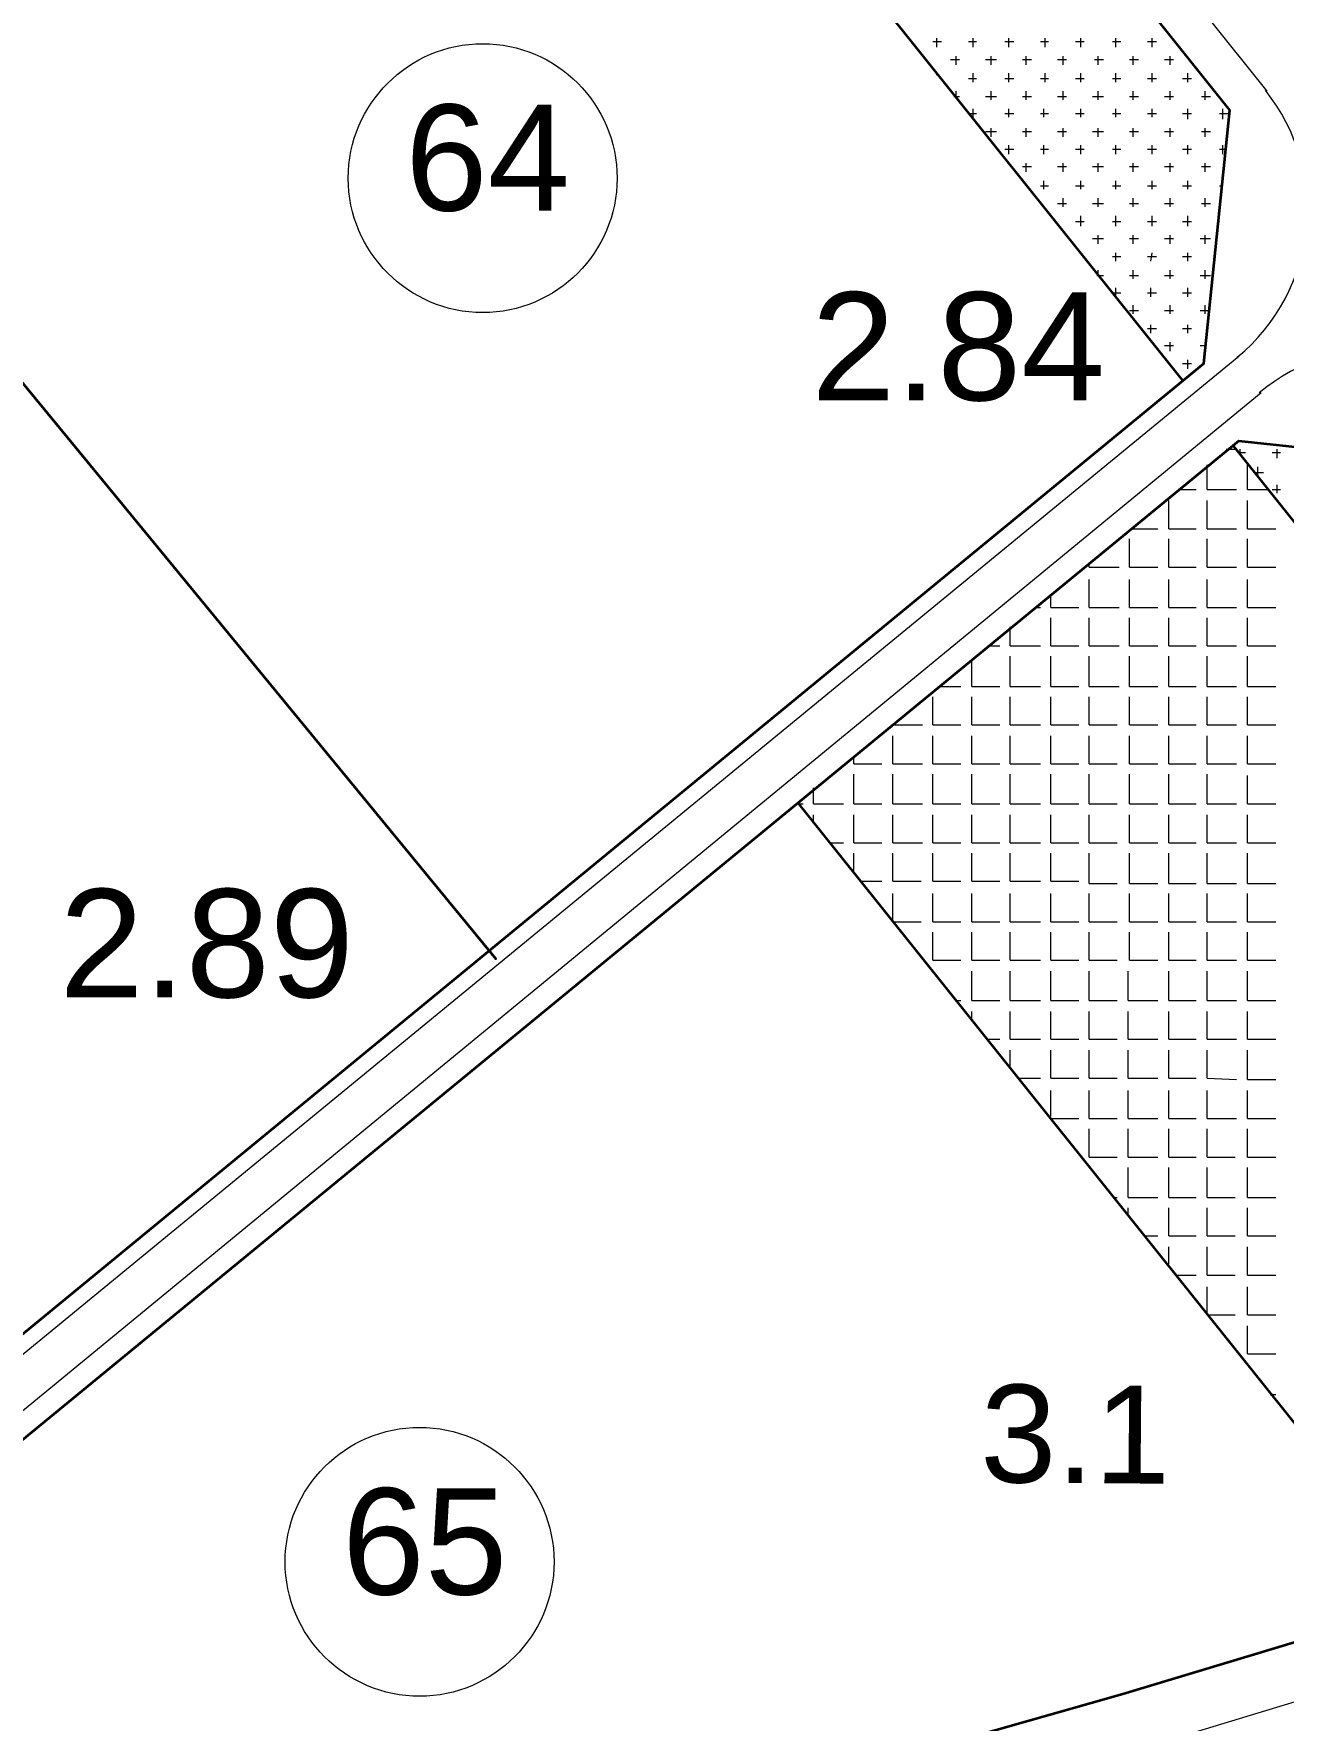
# Model space of a CAD drawing. Header units: millimetres. Extents: x -1787 to 4633, y 81 to 2259.
# Drawn here: x 3935.2 to 4156.7, y 927.4 to 1226.4 of the extents above; entities that cross this region are included whole.
import ezdxf

# ---------------------------------------------------------------- set-up
doc = ezdxf.new("R2010")
doc.units = ezdxf.units.MM
doc.header["$MEASUREMENT"] = 0
doc.layers.get('0').update_dxf_attribs({"linetype": 'CONTINUOUS'})
doc.styles.add('Arial$001', font='arial.ttf', dxfattribs={"height": 2.232})

msp = doc.modelspace()

# ---------------------------------------------------------------- linework, layer by layer
at = {"color": 1, "linetype": 'Continuous', "lineweight": 35, "true_color": 0x000001}
for points in [[(3965.42466, 1440.12454), (3920.30526, 1445.11079), (3686.19515, 1252.59323), (3682.78991, 1218.66246), (3875.79393, 977.1338), (3906.56269, 973.97179), (4142.61865, 1167.94874), (4147.24005, 1212.82491)], [(4239.66793, 965.58031), (4128.26801, 932.01439), (3938.66922, 878.13866), (3913.12994, 892.48931), (3901.57645, 932.62247), (3909.35985, 957.55368), (4148.82105, 1154.20617), (4194.3053, 1149.34155), (4284.54411, 1036.60385), (4280.77402, 999.87592)]]:
    msp.add_lwpolyline(points, close=True, dxfattribs=at)
at = {"color": 5, "linetype": 'Continuous', "lineweight": 20, "true_color": 0x000005}
for points in [[(3970.04606, 1445.71886), (4153.80729, 1216.23015), (4153.80729, 1216.23015)], [(4148.82105, 1169.1649), (3910.69762, 973.72856), (3910.69762, 973.72856)], [(4152.83437, 1162.71927), (3906.92754, 960.59407), (3906.92754, 960.59407)], [(3944.26354, 869.38234), (4131.06517, 922.28514), (4224.46598, 950.62159)]]:
    msp.add_lwpolyline(points, dxfattribs=at)
at = {"color": 1, "linetype": 'Continuous', "lineweight": 35, "true_color": 0x000001}
for points in [[(3916.90002, 1442.19201), (4138.84857, 1164.90835), (4138.84857, 1164.90835)], [(3790.41975, 1338.21064), (4017.11131, 1062.38636), (4017.11131, 1062.38636)], [(4147.84812, 1153.35486), (4274.57162, 994.88968), (4274.57162, 994.88968)], [(4070.62219, 1090.11473), (4183.72474, 948.79735), (4183.72474, 948.79735)]]:
    msp.add_lwpolyline(points, dxfattribs=at)
at = {"color": 3, "linetype": 'Continuous', "lineweight": 15, "true_color": 0x000003}
for points in [[(4094.58047, 1224.98647), (4096.16148, 1224.98647), (4096.16148, 1224.98647)], [(4095.31017, 1224.01355), (4095.31017, 1225.59455), (4095.31017, 1225.59455)], [(4100.90449, 1224.98647), (4102.36387, 1224.98647), (4102.36387, 1224.98647)], [(4101.7558, 1224.01355), (4101.7558, 1225.59455), (4101.7558, 1225.59455)], [(4107.35012, 1224.98647), (4108.93112, 1224.98647), (4108.93112, 1224.98647)], [(4108.07981, 1224.01355), (4108.07981, 1225.59455), (4108.07981, 1225.59455)], [(4113.67413, 1224.98647), (4115.13352, 1224.98647), (4115.13352, 1224.98647)], [(4114.52544, 1224.01355), (4114.52544, 1225.59455), (4114.52544, 1225.59455)], [(4119.87653, 1224.98647), (4121.45753, 1224.98647), (4121.45753, 1224.98647)], [(4120.84945, 1224.01355), (4120.84945, 1225.59455), (4120.84945, 1225.59455)], [(4126.44377, 1224.98647), (4127.90316, 1224.98647), (4127.90316, 1224.98647)], [(4127.05185, 1224.01355), (4127.05185, 1225.59455), (4127.05185, 1225.59455)], [(4132.64617, 1224.98647), (4134.22717, 1224.98647), (4134.22717, 1224.98647)], [(4133.49748, 1224.01355), (4133.49748, 1225.59455), (4133.49748, 1225.59455)], [(4097.74248, 1221.82447), (4099.32348, 1221.82447), (4099.32348, 1221.82447)], [(4098.7154, 1220.85154), (4098.7154, 1222.43255), (4098.7154, 1222.43255)], [(4103.94488, 1221.82447), (4105.89073, 1221.82447), (4105.89073, 1221.82447)], [(4104.9178, 1220.85154), (4104.9178, 1222.43255), (4104.9178, 1222.43255)], [(4110.51212, 1221.82447), (4112.09313, 1221.82447), (4112.09313, 1221.82447)], [(4111.1202, 1220.85154), (4111.1202, 1222.43255), (4111.1202, 1222.43255)], [(4116.71452, 1221.82447), (4118.29552, 1221.82447), (4118.29552, 1221.82447)], [(4117.68744, 1220.85154), (4117.68744, 1222.43255), (4117.68744, 1222.43255)], [(4123.28176, 1221.82447), (4124.86277, 1221.82447), (4124.86277, 1221.82447)], [(4123.88984, 1220.85154), (4123.88984, 1222.43255), (4123.88984, 1222.43255)], [(4129.48416, 1221.82447), (4131.06517, 1221.82447), (4131.06517, 1221.82447)], [(4130.09224, 1220.85154), (4130.09224, 1222.43255), (4130.09224, 1222.43255)], [(4135.68656, 1221.82447), (4137.26756, 1221.82447), (4137.26756, 1221.82447)], [(4136.65949, 1220.85154), (4136.65949, 1222.43255), (4136.65949, 1222.43255)], [(4095.31017, 1219.02731), (4095.31017, 1219.39216), (4095.31017, 1219.39216)], [(4095.91825, 1218.41923), (4096.16148, 1218.41923), (4096.16148, 1218.41923)], [(4100.90449, 1218.41923), (4102.36387, 1218.41923), (4102.36387, 1218.41923)], [(4101.7558, 1217.81115), (4101.7558, 1219.39216), (4101.7558, 1219.39216)], [(4107.35012, 1218.41923), (4108.93112, 1218.41923), (4108.93112, 1218.41923)], [(4108.07981, 1217.81115), (4108.07981, 1219.39216), (4108.07981, 1219.39216)], [(4113.67413, 1218.41923), (4115.13352, 1218.41923), (4115.13352, 1218.41923)], [(4114.52544, 1217.81115), (4114.52544, 1219.39216), (4114.52544, 1219.39216)], [(4119.87653, 1218.41923), (4121.45753, 1218.41923), (4121.45753, 1218.41923)], [(4120.84945, 1217.81115), (4120.84945, 1219.39216), (4120.84945, 1219.39216)], [(4126.44377, 1218.41923), (4127.90316, 1218.41923), (4127.90316, 1218.41923)], [(4127.05185, 1217.81115), (4127.05185, 1219.39216), (4127.05185, 1219.39216)], [(4132.64617, 1218.41923), (4134.22717, 1218.41923), (4134.22717, 1218.41923)], [(4133.49748, 1217.81115), (4133.49748, 1219.39216), (4133.49748, 1219.39216)], [(4138.84857, 1218.41923), (4140.42957, 1218.41923), (4140.42957, 1218.41923)], [(4139.82149, 1217.81115), (4139.82149, 1219.39216), (4139.82149, 1219.39216)], [(4098.35056, 1215.25722), (4099.32348, 1215.25722), (4099.32348, 1215.25722)], [(4098.7154, 1215.01399), (4098.7154, 1216.23015), (4098.7154, 1216.23015)], [(4103.94488, 1215.25722), (4105.89073, 1215.25722), (4105.89073, 1215.25722)], [(4104.9178, 1214.64915), (4104.9178, 1216.23015), (4104.9178, 1216.23015)], [(4110.51212, 1215.25722), (4112.09313, 1215.25722), (4112.09313, 1215.25722)], [(4111.1202, 1214.64915), (4111.1202, 1216.23015), (4111.1202, 1216.23015)], [(4116.71452, 1215.25722), (4118.29552, 1215.25722), (4118.29552, 1215.25722)], [(4117.68744, 1214.64915), (4117.68744, 1216.23015), (4117.68744, 1216.23015)], [(4122.91692, 1215.25722), (4124.86277, 1215.25722), (4124.86277, 1215.25722)], [(4123.88984, 1214.64915), (4123.88984, 1216.23015), (4123.88984, 1216.23015)], [(4129.48416, 1215.25722), (4131.06517, 1215.25722), (4131.06517, 1215.25722)], [(4130.09224, 1214.64915), (4130.09224, 1216.23015), (4130.09224, 1216.23015)], [(4135.68656, 1215.25722), (4137.26756, 1215.25722), (4137.26756, 1215.25722)], [(4136.65949, 1214.64915), (4136.65949, 1216.23015), (4136.65949, 1216.23015)], [(4142.2538, 1215.25722), (4143.83481, 1215.25722), (4143.83481, 1215.25722)], [(4142.86188, 1214.64915), (4142.86188, 1216.23015), (4142.86188, 1216.23015)], [(4100.90449, 1212.21683), (4102.36387, 1212.21683), (4102.36387, 1212.21683)], [(4101.7558, 1211.60875), (4101.7558, 1213.06814), (4101.7558, 1213.06814)], [(4107.35012, 1212.21683), (4108.93112, 1212.21683), (4108.93112, 1212.21683)], [(4108.07981, 1211.60875), (4108.07981, 1213.06814), (4108.07981, 1213.06814)], [(4113.67413, 1212.21683), (4115.13352, 1212.21683), (4115.13352, 1212.21683)], [(4114.28221, 1211.60875), (4114.28221, 1213.06814), (4114.28221, 1213.06814)], [(4119.87653, 1212.21683), (4121.45753, 1212.21683), (4121.45753, 1212.21683)], [(4120.84945, 1211.60875), (4120.84945, 1213.06814), (4120.84945, 1213.06814)], [(4126.44377, 1212.21683), (4127.90316, 1212.21683), (4127.90316, 1212.21683)], [(4127.05185, 1211.60875), (4127.05185, 1213.06814), (4127.05185, 1213.06814)], [(4132.64617, 1212.21683), (4134.22717, 1212.21683), (4134.22717, 1212.21683)], [(4133.49748, 1211.60875), (4133.49748, 1213.06814), (4133.49748, 1213.06814)], [(4138.84857, 1212.21683), (4140.42957, 1212.21683), (4140.42957, 1212.21683)], [(4139.82149, 1211.24391), (4139.82149, 1213.06814), (4139.82149, 1213.06814)], [(4145.41581, 1212.21683), (4146.99681, 1212.21683), (4146.99681, 1212.21683)], [(4146.02389, 1211.24391), (4146.02389, 1213.06814), (4146.02389, 1213.06814)], [(4103.94488, 1209.05483), (4105.89073, 1209.05483), (4105.89073, 1209.05483)], [(4104.9178, 1208.0819), (4104.9178, 1209.6629), (4104.9178, 1209.6629)], [(4110.51212, 1209.05483), (4112.09313, 1209.05483), (4112.09313, 1209.05483)], [(4111.1202, 1208.0819), (4111.1202, 1209.6629), (4111.1202, 1209.6629)], [(4116.71452, 1209.05483), (4118.29552, 1209.05483), (4118.29552, 1209.05483)], [(4117.68744, 1208.0819), (4117.68744, 1209.6629), (4117.68744, 1209.6629)], [(4122.91692, 1209.05483), (4124.86277, 1209.05483), (4124.86277, 1209.05483)], [(4123.88984, 1208.0819), (4123.88984, 1209.6629), (4123.88984, 1209.6629)], [(4129.48416, 1209.05483), (4131.06517, 1209.05483), (4131.06517, 1209.05483)], [(4130.09224, 1208.0819), (4130.09224, 1209.6629), (4130.09224, 1209.6629)], [(4135.68656, 1209.05483), (4137.26756, 1209.05483), (4137.26756, 1209.05483)], [(4136.65949, 1208.0819), (4136.65949, 1209.6629), (4136.65949, 1209.6629)], [(4142.2538, 1209.05483), (4143.83481, 1209.05483), (4143.83481, 1209.05483)], [(4142.86188, 1208.0819), (4142.86188, 1209.6629), (4142.86188, 1209.6629)], [(4107.35012, 1205.89282), (4108.93112, 1205.89282), (4108.93112, 1205.89282)], [(4108.07981, 1205.04151), (4108.07981, 1206.62251), (4108.07981, 1206.62251)], [(4113.67413, 1205.89282), (4115.13352, 1205.89282), (4115.13352, 1205.89282)], [(4114.28221, 1205.04151), (4114.28221, 1206.62251), (4114.28221, 1206.62251)], [(4119.87653, 1205.89282), (4121.45753, 1205.89282), (4121.45753, 1205.89282)], [(4120.84945, 1205.04151), (4120.84945, 1206.62251), (4120.84945, 1206.62251)], [(4126.44377, 1205.89282), (4127.90316, 1205.89282), (4127.90316, 1205.89282)], [(4127.05185, 1205.04151), (4127.05185, 1206.62251), (4127.05185, 1206.62251)], [(4132.64617, 1205.89282), (4134.22717, 1205.89282), (4134.22717, 1205.89282)], [(4133.49748, 1205.04151), (4133.49748, 1206.62251), (4133.49748, 1206.62251)], [(4138.84857, 1205.89282), (4140.42957, 1205.89282), (4140.42957, 1205.89282)], [(4139.82149, 1205.04151), (4139.82149, 1206.62251), (4139.82149, 1206.62251)], [(4145.41581, 1205.89282), (4146.63197, 1205.89282), (4146.63197, 1205.89282)], [(4146.02389, 1205.04151), (4146.02389, 1206.62251), (4146.02389, 1206.62251)], [(4110.51212, 1202.85243), (4112.09313, 1202.85243), (4112.09313, 1202.85243)], [(4111.1202, 1201.8795), (4111.1202, 1203.46051), (4111.1202, 1203.46051)], [(4116.71452, 1202.85243), (4118.29552, 1202.85243), (4118.29552, 1202.85243)], [(4117.68744, 1201.8795), (4117.68744, 1203.46051), (4117.68744, 1203.46051)], [(4122.91692, 1202.85243), (4124.86277, 1202.85243), (4124.86277, 1202.85243)], [(4123.88984, 1201.8795), (4123.88984, 1203.46051), (4123.88984, 1203.46051)], [(4129.48416, 1202.85243), (4131.06517, 1202.85243), (4131.06517, 1202.85243)], [(4130.09224, 1201.8795), (4130.09224, 1203.46051), (4130.09224, 1203.46051)], [(4135.68656, 1202.85243), (4137.26756, 1202.85243), (4137.26756, 1202.85243)], [(4136.65949, 1201.8795), (4136.65949, 1203.46051), (4136.65949, 1203.46051)], [(4142.2538, 1202.85243), (4143.83481, 1202.85243), (4143.83481, 1202.85243)], [(4142.86188, 1201.8795), (4142.86188, 1203.46051), (4142.86188, 1203.46051)], [(4113.67413, 1199.44719), (4115.13352, 1199.44719), (4115.13352, 1199.44719)], [(4114.28221, 1198.83911), (4114.28221, 1200.2985), (4114.28221, 1200.2985)], [(4119.87653, 1199.44719), (4121.45753, 1199.44719), (4121.45753, 1199.44719)], [(4120.84945, 1198.83911), (4120.84945, 1200.2985), (4120.84945, 1200.2985)], [(4126.44377, 1199.44719), (4127.90316, 1199.44719), (4127.90316, 1199.44719)], [(4127.05185, 1198.83911), (4127.05185, 1200.2985), (4127.05185, 1200.2985)], [(4132.64617, 1199.44719), (4134.22717, 1199.44719), (4134.22717, 1199.44719)], [(4133.49748, 1198.83911), (4133.49748, 1200.2985), (4133.49748, 1200.2985)], [(4138.84857, 1199.44719), (4140.42957, 1199.44719), (4140.42957, 1199.44719)], [(4139.82149, 1198.83911), (4139.82149, 1200.2985), (4139.82149, 1200.2985)], [(4145.41581, 1199.44719), (4146.02389, 1199.44719), (4146.02389, 1199.44719)], [(4116.71452, 1196.28518), (4118.29552, 1196.28518), (4118.29552, 1196.28518)], [(4117.68744, 1195.67711), (4117.68744, 1197.25811), (4117.68744, 1197.25811)], [(4122.91692, 1196.28518), (4124.86277, 1196.28518), (4124.86277, 1196.28518)], [(4123.88984, 1195.67711), (4123.88984, 1197.25811), (4123.88984, 1197.25811)], [(4129.48416, 1196.28518), (4131.06517, 1196.28518), (4131.06517, 1196.28518)], [(4130.09224, 1195.67711), (4130.09224, 1197.25811), (4130.09224, 1197.25811)], [(4135.68656, 1196.28518), (4137.26756, 1196.28518), (4137.26756, 1196.28518)], [(4136.65949, 1195.67711), (4136.65949, 1197.25811), (4136.65949, 1197.25811)], [(4142.2538, 1196.28518), (4143.83481, 1196.28518), (4143.83481, 1196.28518)], [(4142.86188, 1195.67711), (4142.86188, 1197.25811), (4142.86188, 1197.25811)], [(4119.87653, 1193.12318), (4121.45753, 1193.12318), (4121.45753, 1193.12318)], [(4120.84945, 1192.27187), (4120.84945, 1194.0961), (4120.84945, 1194.0961)], [(4126.44377, 1193.12318), (4127.90316, 1193.12318), (4127.90316, 1193.12318)], [(4127.05185, 1192.27187), (4127.05185, 1194.0961), (4127.05185, 1194.0961)], [(4132.64617, 1193.12318), (4134.22717, 1193.12318), (4134.22717, 1193.12318)], [(4133.49748, 1192.27187), (4133.49748, 1194.0961), (4133.49748, 1194.0961)], [(4138.84857, 1193.12318), (4140.42957, 1193.12318), (4140.42957, 1193.12318)], [(4139.82149, 1192.27187), (4139.82149, 1194.0961), (4139.82149, 1194.0961)], [(4145.41581, 1193.12318), (4145.2942, 1193.24479), (4145.2942, 1193.24479)], [(4122.91692, 1190.08279), (4124.86277, 1190.08279), (4124.86277, 1190.08279)], [(4123.88984, 1189.10986), (4123.88984, 1190.69086), (4123.88984, 1190.69086)], [(4129.48416, 1190.08279), (4131.06517, 1190.08279), (4131.06517, 1190.08279)], [(4130.09224, 1189.10986), (4130.09224, 1190.69086), (4130.09224, 1190.69086)], [(4135.68656, 1190.08279), (4137.26756, 1190.08279), (4137.26756, 1190.08279)], [(4136.65949, 1189.10986), (4136.65949, 1190.69086), (4136.65949, 1190.69086)], [(4142.01057, 1190.08279), (4143.83481, 1190.08279), (4143.83481, 1190.08279)], [(4142.86188, 1189.10986), (4142.86188, 1190.69086), (4142.86188, 1190.69086)], [(4120.84945, 1187.28563), (4120.84945, 1187.52886), (4120.84945, 1187.52886)], [(4127.05185, 1186.06947), (4127.05185, 1187.52886), (4127.05185, 1187.52886)], [(4133.25425, 1186.06947), (4133.49748, 1187.52886), (4133.49748, 1187.52886)], [(4139.82149, 1186.06947), (4139.82149, 1187.52886), (4139.82149, 1187.52886)], [(4121.09268, 1186.92078), (4121.45753, 1186.92078), (4121.45753, 1186.92078)], [(4123.88984, 1183.51554), (4123.88984, 1184.48847), (4123.88984, 1184.48847)], [(4126.44377, 1186.92078), (4127.90316, 1186.92078), (4127.90316, 1186.92078)], [(4130.09224, 1182.90746), (4130.09224, 1184.48847), (4130.09224, 1184.48847)], [(4132.64617, 1186.92078), (4134.22717, 1186.92078), (4134.22717, 1186.92078)], [(4136.65949, 1182.90746), (4136.65949, 1184.48847), (4136.65949, 1184.48847)], [(4138.84857, 1186.92078), (4140.42957, 1186.92078), (4140.42957, 1186.92078)], [(4142.86188, 1182.90746), (4142.86188, 1184.48847), (4142.86188, 1184.48847)], [(4123.64661, 1183.51554), (4124.86277, 1183.51554), (4124.86277, 1183.51554)], [(4127.05185, 1179.74546), (4127.05185, 1181.32646), (4127.05185, 1181.32646)], [(4129.48416, 1183.51554), (4131.06517, 1183.51554), (4131.06517, 1183.51554)], [(4133.25425, 1179.74546), (4133.25425, 1181.32646), (4133.25425, 1181.32646)], [(4135.68656, 1183.51554), (4137.26756, 1183.51554), (4137.26756, 1183.51554)], [(4139.82149, 1179.74546), (4139.82149, 1181.32646), (4139.82149, 1181.32646)], [(4142.01057, 1183.51554), (4143.83481, 1183.51554), (4143.83481, 1183.51554)], [(4126.44377, 1180.47515), (4127.90316, 1180.47515), (4127.90316, 1180.47515)], [(4130.09224, 1176.70506), (4130.09224, 1178.28607), (4130.09224, 1178.28607)], [(4132.64617, 1180.47515), (4134.22717, 1180.47515), (4134.22717, 1180.47515)], [(4136.65949, 1176.70506), (4136.65949, 1178.28607), (4136.65949, 1178.28607)], [(4138.84857, 1180.47515), (4140.42957, 1180.47515), (4140.42957, 1180.47515)], [(4142.86188, 1176.70506), (4142.86188, 1178.28607), (4142.86188, 1178.28607)], [(4129.48416, 1177.31314), (4131.06517, 1177.31314), (4131.06517, 1177.31314)], [(4135.68656, 1177.31314), (4137.26756, 1177.31314), (4137.26756, 1177.31314)], [(4142.01057, 1177.31314), (4143.46996, 1177.31314), (4143.46996, 1177.31314)], [(4132.64617, 1174.15114), (4134.22717, 1174.15114), (4134.22717, 1174.15114)], [(4133.25425, 1173.29983), (4133.25425, 1174.75921), (4133.25425, 1174.75921)], [(4138.84857, 1174.15114), (4140.42957, 1174.15114), (4140.42957, 1174.15114)], [(4139.82149, 1173.29983), (4139.82149, 1174.75921), (4139.82149, 1174.75921)], [(4135.68656, 1171.11075), (4137.26756, 1171.11075), (4137.26756, 1171.11075)], [(4136.65949, 1170.13782), (4136.65949, 1171.71882), (4136.65949, 1171.71882)], [(4142.01057, 1171.11075), (4142.86188, 1171.11075), (4142.86188, 1171.11075)], [(4142.86188, 1170.13782), (4142.86188, 1171.71882), (4142.86188, 1171.71882)], [(4138.84857, 1167.94874), (4140.42957, 1167.94874), (4140.42957, 1167.94874)], [(4139.82149, 1166.97581), (4139.82149, 1168.55682), (4139.82149, 1168.55682)], [(4149.06428, 1151.77386), (4149.06428, 1152.74678), (4149.06428, 1152.74678)], [(4149.06428, 1152.13871), (4150.03721, 1152.13871), (4150.03721, 1152.13871)], [(4154.78022, 1152.13871), (4156.2396, 1152.13871), (4156.2396, 1152.13871)], [(4155.63153, 1151.16578), (4155.63153, 1152.74678), (4155.63153, 1152.74678)], [(4151.61821, 1148.61185), (4153.19921, 1148.61185), (4153.19921, 1148.61185)], [(4152.22629, 1148.00377), (4152.22629, 1149.58478), (4152.22629, 1149.58478)], [(4154.78022, 1145.57146), (4156.2396, 1145.57146), (4156.2396, 1145.57146)], [(4155.63153, 1144.96338), (4155.63153, 1146.42277), (4155.63153, 1146.42277)]]:
    msp.add_lwpolyline(points, dxfattribs=at)
at = {"color": 1, "linetype": 'Continuous', "lineweight": 15, "true_color": 0x000001}
for points in [[(4146.63197, 1152.74678), (4148.4562, 1152.74678), (4148.4562, 1152.74678)], [(4143.22673, 1145.57146), (4143.22673, 1149.94962), (4143.22673, 1149.94962)], [(4150.40205, 1145.57146), (4150.40205, 1150.19286), (4150.40205, 1150.19286)], [(4138.24049, 1145.57146), (4141.28088, 1145.57146), (4141.28088, 1145.57146)], [(4143.22673, 1145.57146), (4148.4562, 1145.57146), (4148.4562, 1145.57146)], [(4150.40205, 1145.57146), (4154.05052, 1145.57146), (4154.05052, 1145.57146)], [(4136.41625, 1138.63937), (4136.41625, 1143.62561), (4136.41625, 1143.62561)], [(4143.22673, 1138.63937), (4143.22673, 1143.62561), (4143.22673, 1143.62561)], [(4150.40205, 1138.63937), (4150.40205, 1143.62561), (4150.40205, 1143.62561)], [(4129.48416, 1131.82889), (4129.48416, 1136.81513), (4129.48416, 1136.81513)], [(4129.84901, 1138.63937), (4134.4704, 1138.63937), (4134.4704, 1138.63937)], [(4136.41625, 1138.63937), (4141.28088, 1138.63937), (4141.28088, 1138.63937)], [(4136.41625, 1131.82889), (4136.41625, 1136.81513), (4136.41625, 1136.81513)], [(4143.22673, 1138.63937), (4148.4562, 1138.63937), (4148.4562, 1138.63937)], [(4143.22673, 1131.82889), (4143.22673, 1136.81513), (4143.22673, 1136.81513)], [(4150.40205, 1138.63937), (4155.38829, 1138.63937), (4155.38829, 1138.63937)], [(4150.40205, 1131.82889), (4150.40205, 1136.81513), (4150.40205, 1136.81513)], [(4122.30884, 1131.82889), (4122.30884, 1132.43697), (4122.30884, 1132.43697)], [(4122.30884, 1131.82889), (4127.65993, 1131.82889), (4127.65993, 1131.82889)], [(4129.48416, 1131.82889), (4134.4704, 1131.82889), (4134.4704, 1131.82889)], [(4136.41625, 1131.82889), (4141.28088, 1131.82889), (4141.28088, 1131.82889)], [(4143.22673, 1131.82889), (4148.4562, 1131.82889), (4148.4562, 1131.82889)], [(4150.40205, 1131.82889), (4155.38829, 1131.82889), (4155.38829, 1131.82889)], [(4122.30884, 1124.65357), (4122.30884, 1129.63981), (4122.30884, 1129.63981)], [(4129.48416, 1124.65357), (4129.48416, 1129.63981), (4129.48416, 1129.63981)], [(4136.41625, 1124.65357), (4136.41625, 1129.63981), (4136.41625, 1129.63981)], [(4143.22673, 1124.65357), (4143.22673, 1129.63981), (4143.22673, 1129.63981)], [(4150.40205, 1124.65357), (4150.40205, 1129.63981), (4150.40205, 1129.63981)], [(4113.06605, 1124.65357), (4113.67413, 1124.65357), (4113.67413, 1124.65357)], [(4115.49836, 1124.65357), (4115.49836, 1126.84265), (4115.49836, 1126.84265)], [(4115.49836, 1124.65357), (4120.4846, 1124.65357), (4120.4846, 1124.65357)], [(4122.30884, 1124.65357), (4127.65993, 1124.65357), (4127.65993, 1124.65357)], [(4129.48416, 1124.65357), (4134.4704, 1124.65357), (4134.4704, 1124.65357)], [(4136.41625, 1124.65357), (4141.28088, 1124.65357), (4141.28088, 1124.65357)], [(4143.22673, 1124.65357), (4148.4562, 1124.65357), (4148.4562, 1124.65357)], [(4150.40205, 1124.65357), (4155.38829, 1124.65357), (4155.38829, 1124.65357)], [(4108.32304, 1117.84309), (4108.32304, 1121.24833), (4108.32304, 1121.24833)], [(4115.49836, 1117.84309), (4115.49836, 1122.82934), (4115.49836, 1122.82934)], [(4122.30884, 1117.84309), (4122.30884, 1122.82934), (4122.30884, 1122.82934)], [(4129.48416, 1117.84309), (4129.48416, 1122.82934), (4129.48416, 1122.82934)], [(4136.41625, 1117.84309), (4136.41625, 1122.82934), (4136.41625, 1122.82934)], [(4143.22673, 1117.84309), (4143.22673, 1122.82934), (4143.22673, 1122.82934)], [(4150.40205, 1117.84309), (4150.40205, 1122.82934), (4150.40205, 1122.82934)], [(4101.51256, 1110.66777), (4101.51256, 1115.28917), (4101.51256, 1115.28917)], [(4104.30972, 1117.84309), (4106.49881, 1117.84309), (4106.49881, 1117.84309)], [(4108.32304, 1117.84309), (4113.67413, 1117.84309), (4113.67413, 1117.84309)], [(4108.32304, 1110.66777), (4108.32304, 1116.01886), (4108.32304, 1116.01886)], [(4115.49836, 1117.84309), (4120.4846, 1117.84309), (4120.4846, 1117.84309)], [(4115.49836, 1110.66777), (4115.49836, 1116.01886), (4115.49836, 1116.01886)], [(4122.30884, 1117.84309), (4127.65993, 1117.84309), (4127.65993, 1117.84309)], [(4122.30884, 1110.66777), (4122.30884, 1116.01886), (4122.30884, 1116.01886)], [(4129.48416, 1117.84309), (4134.4704, 1117.84309), (4134.4704, 1117.84309)], [(4129.48416, 1110.66777), (4129.48416, 1116.01886), (4129.48416, 1116.01886)], [(4136.41625, 1117.84309), (4141.28088, 1117.84309), (4141.28088, 1117.84309)], [(4136.41625, 1110.66777), (4136.41625, 1116.01886), (4136.41625, 1116.01886)], [(4143.22673, 1117.84309), (4148.4562, 1117.84309), (4148.4562, 1117.84309)], [(4143.22673, 1110.66777), (4143.22673, 1116.01886), (4143.22673, 1116.01886)], [(4150.40205, 1117.84309), (4155.38829, 1117.84309), (4155.38829, 1117.84309)], [(4150.40205, 1110.66777), (4150.40205, 1116.01886), (4150.40205, 1116.01886)], [(4095.91825, 1110.66777), (4099.56671, 1110.66777), (4099.56671, 1110.66777)], [(4101.51256, 1110.66777), (4106.49881, 1110.66777), (4106.49881, 1110.66777)], [(4108.32304, 1110.66777), (4113.67413, 1110.66777), (4113.67413, 1110.66777)], [(4115.49836, 1110.66777), (4120.4846, 1110.66777), (4120.4846, 1110.66777)], [(4122.30884, 1110.66777), (4127.65993, 1110.66777), (4127.65993, 1110.66777)], [(4129.48416, 1110.66777), (4134.4704, 1110.66777), (4134.4704, 1110.66777)], [(4136.41625, 1110.66777), (4141.28088, 1110.66777), (4141.28088, 1110.66777)], [(4143.22673, 1110.66777), (4148.4562, 1110.66777), (4148.4562, 1110.66777)], [(4150.40205, 1110.66777), (4155.38829, 1110.66777), (4155.38829, 1110.66777)], [(4094.58047, 1103.8573), (4094.58047, 1108.84354), (4094.58047, 1108.84354)], [(4101.51256, 1103.8573), (4101.51256, 1108.84354), (4101.51256, 1108.84354)], [(4108.32304, 1103.8573), (4108.32304, 1108.84354), (4108.32304, 1108.84354)], [(4115.49836, 1103.8573), (4115.49836, 1108.84354), (4115.49836, 1108.84354)], [(4122.30884, 1103.8573), (4122.30884, 1108.84354), (4122.30884, 1108.84354)], [(4129.48416, 1103.8573), (4129.48416, 1108.84354), (4129.48416, 1108.84354)], [(4136.41625, 1103.8573), (4136.41625, 1108.84354), (4136.41625, 1108.84354)], [(4143.22673, 1103.8573), (4143.22673, 1108.84354), (4143.22673, 1108.84354)], [(4150.40205, 1103.8573), (4150.40205, 1108.84354), (4150.40205, 1108.84354)], [(4087.52677, 1103.8573), (4087.40515, 1103.8573), (4087.40515, 1103.8573)], [(4087.52677, 1103.8573), (4092.75624, 1103.8573), (4092.75624, 1103.8573)], [(4094.58047, 1103.8573), (4099.56671, 1103.8573), (4099.56671, 1103.8573)], [(4101.51256, 1103.8573), (4106.49881, 1103.8573), (4106.49881, 1103.8573)], [(4108.32304, 1103.8573), (4113.67413, 1103.8573), (4113.67413, 1103.8573)], [(4115.49836, 1103.8573), (4120.4846, 1103.8573), (4120.4846, 1103.8573)], [(4122.30884, 1103.8573), (4127.29508, 1103.8573), (4127.29508, 1103.8573)], [(4129.48416, 1103.8573), (4134.4704, 1103.8573), (4134.4704, 1103.8573)], [(4136.41625, 1103.8573), (4141.28088, 1103.8573), (4141.28088, 1103.8573)], [(4143.22673, 1103.8573), (4148.4562, 1103.8573), (4148.4562, 1103.8573)], [(4150.40205, 1103.8573), (4155.38829, 1103.8573), (4155.38829, 1103.8573)], [(4087.52677, 1096.9252), (4087.52677, 1101.91145), (4087.52677, 1101.91145)], [(4094.58047, 1096.9252), (4094.58047, 1101.91145), (4094.58047, 1101.91145)], [(4101.51256, 1096.9252), (4101.51256, 1101.91145), (4101.51256, 1101.91145)], [(4108.32304, 1096.9252), (4108.32304, 1101.91145), (4108.32304, 1101.91145)], [(4115.49836, 1096.9252), (4115.49836, 1101.91145), (4115.49836, 1101.91145)], [(4122.30884, 1096.9252), (4122.30884, 1101.91145), (4122.30884, 1101.91145)], [(4129.48416, 1096.9252), (4129.48416, 1101.91145), (4129.48416, 1101.91145)], [(4136.41625, 1096.9252), (4136.41625, 1101.91145), (4136.41625, 1101.91145)], [(4143.22673, 1096.9252), (4143.22673, 1101.91145), (4143.22673, 1101.91145)], [(4150.40205, 1096.9252), (4150.40205, 1101.91145), (4150.40205, 1101.91145)], [(4080.59467, 1096.9252), (4080.59467, 1098.26298), (4080.59467, 1098.26298)], [(4080.59467, 1096.9252), (4085.58092, 1096.9252), (4085.58092, 1096.9252)], [(4080.59467, 1089.8715), (4080.59467, 1095.10097), (4080.59467, 1095.10097)], [(4087.52677, 1096.9252), (4092.75624, 1096.9252), (4092.75624, 1096.9252)], [(4087.52677, 1089.8715), (4087.52677, 1095.10097), (4087.52677, 1095.10097)], [(4094.58047, 1096.9252), (4099.56671, 1096.9252), (4099.56671, 1096.9252)], [(4094.58047, 1089.8715), (4094.58047, 1095.10097), (4094.58047, 1095.10097)], [(4101.51256, 1096.9252), (4106.49881, 1096.9252), (4106.49881, 1096.9252)], [(4101.51256, 1089.8715), (4101.51256, 1095.10097), (4101.51256, 1095.10097)], [(4108.32304, 1096.9252), (4113.67413, 1096.9252), (4113.67413, 1096.9252)], [(4108.32304, 1089.8715), (4108.32304, 1095.10097), (4108.32304, 1095.10097)], [(4115.49836, 1096.9252), (4120.4846, 1096.9252), (4120.4846, 1096.9252)], [(4115.49836, 1089.8715), (4115.49836, 1095.10097), (4115.49836, 1095.10097)], [(4122.30884, 1096.9252), (4127.29508, 1096.9252), (4127.29508, 1096.9252)], [(4122.30884, 1089.8715), (4122.30884, 1095.10097), (4122.30884, 1095.10097)], [(4129.48416, 1096.9252), (4134.4704, 1096.9252), (4134.4704, 1096.9252)], [(4129.48416, 1089.8715), (4129.48416, 1095.10097), (4129.48416, 1095.10097)], [(4136.41625, 1096.9252), (4141.28088, 1096.9252), (4141.28088, 1096.9252)], [(4136.41625, 1089.8715), (4136.41625, 1095.10097), (4136.41625, 1095.10097)], [(4143.22673, 1096.9252), (4148.4562, 1096.9252), (4148.4562, 1096.9252)], [(4143.22673, 1089.8715), (4143.22673, 1095.10097), (4143.22673, 1095.10097)], [(4150.40205, 1096.9252), (4155.38829, 1096.9252), (4155.38829, 1096.9252)], [(4150.40205, 1089.8715), (4150.40205, 1094.85774), (4150.40205, 1094.85774)], [(4073.41935, 1089.8715), (4073.41935, 1092.66866), (4073.41935, 1092.66866)], [(4070.98704, 1089.8715), (4071.59512, 1089.8715), (4071.59512, 1089.8715)], [(4073.41935, 1089.8715), (4078.77044, 1089.8715), (4078.77044, 1089.8715)], [(4080.59467, 1089.8715), (4085.58092, 1089.8715), (4085.58092, 1089.8715)], [(4087.52677, 1089.8715), (4092.75624, 1089.8715), (4092.75624, 1089.8715)], [(4094.58047, 1089.8715), (4099.56671, 1089.8715), (4099.56671, 1089.8715)], [(4101.51256, 1089.8715), (4106.49881, 1089.8715), (4106.49881, 1089.8715)], [(4108.32304, 1089.8715), (4113.67413, 1089.8715), (4113.67413, 1089.8715)], [(4115.49836, 1089.8715), (4120.4846, 1089.8715), (4120.4846, 1089.8715)], [(4122.30884, 1089.8715), (4127.29508, 1089.8715), (4127.29508, 1089.8715)], [(4129.48416, 1089.8715), (4134.4704, 1089.8715), (4134.4704, 1089.8715)], [(4136.41625, 1089.8715), (4141.28088, 1089.8715), (4141.28088, 1089.8715)], [(4143.22673, 1089.8715), (4148.4562, 1089.8715), (4148.4562, 1089.8715)], [(4150.40205, 1089.8715), (4155.38829, 1089.8715), (4155.38829, 1089.8715)], [(4073.41935, 1086.34464), (4073.41935, 1087.92565), (4073.41935, 1087.92565)], [(4080.59467, 1082.93941), (4080.59467, 1087.92565), (4080.59467, 1087.92565)], [(4087.52677, 1082.93941), (4087.52677, 1087.92565), (4087.52677, 1087.92565)], [(4094.58047, 1082.93941), (4094.58047, 1087.92565), (4094.58047, 1087.92565)], [(4101.51256, 1082.93941), (4101.51256, 1087.92565), (4101.51256, 1087.92565)], [(4108.32304, 1082.93941), (4108.32304, 1087.92565), (4108.32304, 1087.92565)], [(4115.49836, 1082.93941), (4115.49836, 1087.92565), (4115.49836, 1087.92565)], [(4122.30884, 1082.93941), (4122.30884, 1087.92565), (4122.30884, 1087.92565)], [(4129.48416, 1082.93941), (4129.48416, 1087.92565), (4129.48416, 1087.92565)], [(4136.41625, 1082.93941), (4136.41625, 1087.92565), (4136.41625, 1087.92565)], [(4143.22673, 1082.93941), (4143.22673, 1087.92565), (4143.22673, 1087.92565)], [(4150.40205, 1082.93941), (4150.40205, 1087.92565), (4150.40205, 1087.92565)], [(4076.58136, 1082.93941), (4078.77044, 1082.93941), (4078.77044, 1082.93941)], [(4080.59467, 1082.93941), (4085.58092, 1082.93941), (4085.58092, 1082.93941)], [(4087.52677, 1082.93941), (4092.75624, 1082.93941), (4092.75624, 1082.93941)], [(4094.58047, 1082.93941), (4099.56671, 1082.93941), (4099.56671, 1082.93941)], [(4101.51256, 1082.93941), (4106.49881, 1082.93941), (4106.49881, 1082.93941)], [(4108.32304, 1082.93941), (4113.67413, 1082.93941), (4113.67413, 1082.93941)], [(4115.49836, 1082.93941), (4120.4846, 1082.93941), (4120.4846, 1082.93941)], [(4122.30884, 1082.93941), (4127.29508, 1082.93941), (4127.29508, 1082.93941)], [(4129.48416, 1082.93941), (4134.4704, 1082.93941), (4134.4704, 1082.93941)], [(4136.41625, 1082.93941), (4141.28088, 1082.93941), (4141.28088, 1082.93941)], [(4143.22673, 1082.93941), (4148.4562, 1082.93941), (4148.4562, 1082.93941)], [(4150.40205, 1082.93941), (4155.38829, 1082.93941), (4155.38829, 1082.93941)], [(4080.59467, 1077.70993), (4080.59467, 1081.11517), (4080.59467, 1081.11517)], [(4087.52677, 1076.12893), (4087.52677, 1081.11517), (4087.52677, 1081.11517)], [(4094.58047, 1076.12893), (4094.58047, 1081.11517), (4094.58047, 1081.11517)], [(4101.51256, 1076.12893), (4101.51256, 1081.11517), (4101.51256, 1081.11517)], [(4108.32304, 1076.12893), (4108.32304, 1081.11517), (4108.32304, 1081.11517)], [(4115.49836, 1076.12893), (4115.49836, 1081.11517), (4115.49836, 1081.11517)], [(4122.30884, 1075.76408), (4122.30884, 1081.11517), (4122.30884, 1081.11517)], [(4129.48416, 1075.76408), (4129.48416, 1081.11517), (4129.48416, 1081.11517)], [(4136.41625, 1075.76408), (4136.41625, 1081.11517), (4136.41625, 1081.11517)], [(4143.22673, 1075.76408), (4143.22673, 1081.11517), (4143.22673, 1081.11517)], [(4150.40205, 1075.76408), (4150.40205, 1081.11517), (4150.40205, 1081.11517)], [(4081.93245, 1076.12893), (4085.58092, 1076.12893), (4085.58092, 1076.12893)], [(4087.52677, 1076.12893), (4092.51301, 1076.12893), (4092.51301, 1076.12893)], [(4087.52677, 1068.95361), (4087.52677, 1073.93985), (4087.52677, 1073.93985)], [(4094.58047, 1076.12893), (4099.56671, 1076.12893), (4099.56671, 1076.12893)], [(4094.58047, 1068.95361), (4094.58047, 1073.93985), (4094.58047, 1073.93985)], [(4101.51256, 1076.12893), (4106.49881, 1076.12893), (4106.49881, 1076.12893)], [(4101.51256, 1068.95361), (4101.51256, 1073.93985), (4101.51256, 1073.93985)], [(4108.32304, 1076.12893), (4113.67413, 1076.12893), (4113.67413, 1076.12893)], [(4108.32304, 1068.95361), (4108.32304, 1073.93985), (4108.32304, 1073.93985)], [(4115.49836, 1076.12893), (4120.4846, 1076.12893), (4120.4846, 1076.12893)], [(4115.49836, 1068.95361), (4115.49836, 1073.93985), (4115.49836, 1073.93985)], [(4122.30884, 1075.76408), (4127.29508, 1075.76408), (4127.29508, 1075.76408)], [(4122.30884, 1068.95361), (4122.30884, 1073.93985), (4122.30884, 1073.93985)], [(4129.48416, 1075.76408), (4134.4704, 1075.76408), (4134.4704, 1075.76408)], [(4129.48416, 1068.95361), (4129.48416, 1073.93985), (4129.48416, 1073.93985)], [(4136.41625, 1075.76408), (4141.28088, 1075.76408), (4141.28088, 1075.76408)], [(4136.41625, 1068.95361), (4136.41625, 1073.93985), (4136.41625, 1073.93985)], [(4143.22673, 1075.76408), (4148.4562, 1075.76408), (4148.4562, 1075.76408)], [(4143.22673, 1068.95361), (4143.22673, 1073.93985), (4143.22673, 1073.93985)], [(4150.40205, 1075.76408), (4155.38829, 1075.76408), (4155.38829, 1075.76408)], [(4150.40205, 1068.95361), (4150.40205, 1073.93985), (4150.40205, 1073.93985)], [(4087.52677, 1068.95361), (4092.51301, 1068.95361), (4092.51301, 1068.95361)], [(4094.58047, 1068.95361), (4099.56671, 1068.95361), (4099.56671, 1068.95361)], [(4101.51256, 1068.95361), (4106.49881, 1068.95361), (4106.49881, 1068.95361)], [(4108.32304, 1068.95361), (4113.67413, 1068.95361), (4113.67413, 1068.95361)], [(4115.49836, 1068.95361), (4120.4846, 1068.95361), (4120.4846, 1068.95361)], [(4122.30884, 1068.95361), (4127.29508, 1068.95361), (4127.29508, 1068.95361)], [(4129.48416, 1068.95361), (4134.4704, 1068.95361), (4134.4704, 1068.95361)], [(4136.41625, 1068.95361), (4141.28088, 1068.95361), (4141.28088, 1068.95361)], [(4143.22673, 1068.95361), (4148.4562, 1068.95361), (4148.4562, 1068.95361)], [(4150.40205, 1068.95361), (4155.38829, 1068.95361), (4155.38829, 1068.95361)], [(4094.58047, 1062.14313), (4094.58047, 1067.12937), (4094.58047, 1067.12937)], [(4101.51256, 1062.14313), (4101.51256, 1067.12937), (4101.51256, 1067.12937)], [(4108.32304, 1062.14313), (4108.32304, 1067.12937), (4108.32304, 1067.12937)], [(4115.49836, 1062.14313), (4115.49836, 1067.12937), (4115.49836, 1067.12937)], [(4122.30884, 1062.14313), (4122.30884, 1067.12937), (4122.30884, 1067.12937)], [(4129.48416, 1062.14313), (4129.48416, 1067.12937), (4129.48416, 1067.12937)], [(4136.41625, 1062.14313), (4136.41625, 1067.12937), (4136.41625, 1067.12937)], [(4143.22673, 1062.14313), (4143.22673, 1067.12937), (4143.22673, 1067.12937)], [(4150.40205, 1062.14313), (4150.40205, 1067.12937), (4150.40205, 1067.12937)], [(4094.58047, 1062.14313), (4099.56671, 1062.14313), (4099.56671, 1062.14313)], [(4101.51256, 1062.14313), (4106.49881, 1062.14313), (4106.49881, 1062.14313)], [(4108.32304, 1062.14313), (4113.67413, 1062.14313), (4113.67413, 1062.14313)], [(4115.49836, 1062.14313), (4120.4846, 1062.14313), (4120.4846, 1062.14313)], [(4122.30884, 1062.14313), (4127.29508, 1062.14313), (4127.29508, 1062.14313)], [(4129.48416, 1062.14313), (4134.4704, 1062.14313), (4134.4704, 1062.14313)], [(4136.41625, 1062.14313), (4141.28088, 1062.14313), (4141.28088, 1062.14313)], [(4143.22673, 1062.14313), (4148.4562, 1062.14313), (4148.4562, 1062.14313)], [(4150.40205, 1062.14313), (4155.38829, 1062.14313), (4155.38829, 1062.14313)], [(4101.51256, 1054.96781), (4101.51256, 1060.19728), (4101.51256, 1060.19728)], [(4108.32304, 1054.96781), (4108.32304, 1060.19728), (4108.32304, 1060.19728)], [(4115.49836, 1054.96781), (4115.49836, 1060.19728), (4115.49836, 1060.19728)], [(4122.30884, 1054.96781), (4122.30884, 1060.19728), (4122.30884, 1060.19728)], [(4129.24093, 1054.96781), (4129.24093, 1060.19728), (4129.24093, 1060.19728)], [(4136.41625, 1054.96781), (4136.41625, 1060.19728), (4136.41625, 1060.19728)], [(4143.22673, 1054.96781), (4143.22673, 1060.19728), (4143.22673, 1060.19728)], [(4150.40205, 1054.96781), (4150.40205, 1060.19728), (4150.40205, 1060.19728)], [(4098.7154, 1054.96781), (4099.56671, 1054.96781), (4099.56671, 1054.96781)], [(4101.51256, 1054.96781), (4106.49881, 1054.96781), (4106.49881, 1054.96781)], [(4101.51256, 1051.56257), (4101.51256, 1053.02196), (4101.51256, 1053.02196)], [(4108.32304, 1054.96781), (4113.67413, 1054.96781), (4113.67413, 1054.96781)], [(4108.32304, 1048.15733), (4108.32304, 1053.02196), (4108.32304, 1053.02196)], [(4115.49836, 1054.96781), (4120.4846, 1054.96781), (4120.4846, 1054.96781)], [(4115.49836, 1048.15733), (4115.49836, 1053.02196), (4115.49836, 1053.02196)], [(4122.30884, 1054.96781), (4127.29508, 1054.96781), (4127.29508, 1054.96781)], [(4122.30884, 1048.15733), (4122.30884, 1053.02196), (4122.30884, 1053.02196)], [(4129.24093, 1054.96781), (4134.4704, 1054.96781), (4134.4704, 1054.96781)], [(4129.24093, 1048.15733), (4129.24093, 1053.02196), (4129.24093, 1053.02196)], [(4136.41625, 1054.96781), (4141.28088, 1054.96781), (4141.28088, 1054.96781)], [(4136.41625, 1048.15733), (4136.41625, 1053.02196), (4136.41625, 1053.02196)], [(4143.22673, 1054.96781), (4148.4562, 1054.96781), (4148.4562, 1054.96781)], [(4143.22673, 1048.15733), (4143.22673, 1053.02196), (4143.22673, 1053.02196)], [(4150.40205, 1054.96781), (4155.38829, 1054.96781), (4155.38829, 1054.96781)], [(4150.40205, 1048.15733), (4150.40205, 1053.02196), (4150.40205, 1053.02196)], [(4104.30972, 1048.15733), (4106.49881, 1048.15733), (4106.49881, 1048.15733)], [(4108.32304, 1048.15733), (4113.67413, 1048.15733), (4113.67413, 1048.15733)], [(4115.49836, 1048.15733), (4120.4846, 1048.15733), (4120.4846, 1048.15733)], [(4122.30884, 1048.15733), (4127.29508, 1048.15733), (4127.29508, 1048.15733)], [(4129.24093, 1048.15733), (4134.4704, 1048.15733), (4134.4704, 1048.15733)], [(4136.41625, 1048.15733), (4141.28088, 1048.15733), (4141.28088, 1048.15733)], [(4143.22673, 1048.15733), (4148.4562, 1048.15733), (4148.4562, 1048.15733)], [(4150.40205, 1048.15733), (4155.38829, 1048.15733), (4155.38829, 1048.15733)], [(4108.32304, 1043.17109), (4108.32304, 1046.21148), (4108.32304, 1046.21148)], [(4115.49836, 1041.22524), (4115.49836, 1046.21148), (4115.49836, 1046.21148)], [(4122.30884, 1041.22524), (4122.30884, 1046.21148), (4122.30884, 1046.21148)], [(4129.24093, 1041.22524), (4129.24093, 1046.21148), (4129.24093, 1046.21148)], [(4136.41625, 1041.22524), (4136.41625, 1046.21148), (4136.41625, 1046.21148)], [(4143.22673, 1041.22524), (4143.22673, 1046.21148), (4143.22673, 1046.21148)], [(4150.40205, 1040.98201), (4150.40205, 1046.21148), (4150.40205, 1046.21148)], [(4109.90404, 1041.22524), (4113.67413, 1041.22524), (4113.67413, 1041.22524)], [(4115.49836, 1041.22524), (4120.4846, 1041.22524), (4120.4846, 1041.22524)], [(4122.30884, 1041.22524), (4127.29508, 1041.22524), (4127.29508, 1041.22524)], [(4129.24093, 1041.22524), (4134.4704, 1041.22524), (4134.4704, 1041.22524)], [(4136.41625, 1041.22524), (4141.28088, 1041.22524), (4141.28088, 1041.22524)], [(4143.22673, 1041.22524), (4148.4562, 1040.98201), (4148.4562, 1040.98201)], [(4150.40205, 1040.98201), (4155.38829, 1040.98201), (4155.38829, 1040.98201)], [(4115.49836, 1034.41476), (4115.49836, 1039.03616), (4115.49836, 1039.03616)], [(4122.30884, 1034.04992), (4122.30884, 1039.03616), (4122.30884, 1039.03616)], [(4129.24093, 1034.04992), (4129.24093, 1039.03616), (4129.24093, 1039.03616)], [(4136.41625, 1034.04992), (4136.41625, 1039.03616), (4136.41625, 1039.03616)], [(4143.22673, 1034.04992), (4143.22673, 1039.03616), (4143.22673, 1039.03616)], [(4150.40205, 1034.04992), (4150.40205, 1039.03616), (4150.40205, 1039.03616)], [(4115.49836, 1034.04992), (4120.4846, 1034.04992), (4120.4846, 1034.04992)], [(4122.30884, 1034.04992), (4127.29508, 1034.04992), (4127.29508, 1034.04992)], [(4122.30884, 1027.23944), (4122.30884, 1032.22568), (4122.30884, 1032.22568)], [(4129.24093, 1034.04992), (4134.4704, 1034.04992), (4134.4704, 1034.04992)], [(4129.24093, 1027.23944), (4129.24093, 1032.22568), (4129.24093, 1032.22568)], [(4136.41625, 1034.04992), (4141.28088, 1034.04992), (4141.28088, 1034.04992)], [(4136.41625, 1027.23944), (4136.41625, 1032.22568), (4136.41625, 1032.22568)], [(4143.22673, 1034.04992), (4148.4562, 1034.04992), (4148.4562, 1034.04992)], [(4143.22673, 1027.23944), (4143.22673, 1032.22568), (4143.22673, 1032.22568)], [(4150.40205, 1034.04992), (4155.38829, 1034.04992), (4155.38829, 1034.04992)], [(4150.40205, 1027.23944), (4150.40205, 1032.22568), (4150.40205, 1032.22568)], [(4122.30884, 1027.23944), (4127.29508, 1027.23944), (4127.29508, 1027.23944)], [(4129.24093, 1027.23944), (4134.4704, 1027.23944), (4134.4704, 1027.23944)], [(4136.41625, 1027.23944), (4141.28088, 1027.23944), (4141.28088, 1027.23944)], [(4143.22673, 1027.23944), (4148.21297, 1027.23944), (4148.21297, 1027.23944)], [(4150.40205, 1027.23944), (4155.38829, 1027.23944), (4155.38829, 1027.23944)], [(4129.24093, 1020.06412), (4129.24093, 1025.41521), (4129.24093, 1025.41521)], [(4136.41625, 1020.06412), (4136.41625, 1025.41521), (4136.41625, 1025.41521)], [(4143.22673, 1020.06412), (4143.22673, 1025.41521), (4143.22673, 1025.41521)], [(4150.40205, 1020.06412), (4150.40205, 1025.41521), (4150.40205, 1025.41521)], [(4126.687, 1020.06412), (4127.29508, 1020.06412), (4127.29508, 1020.06412)], [(4129.24093, 1020.06412), (4134.4704, 1020.06412), (4134.4704, 1020.06412)], [(4136.41625, 1020.06412), (4141.28088, 1020.06412), (4141.28088, 1020.06412)], [(4143.22673, 1020.06412), (4148.21297, 1020.06412), (4148.21297, 1020.06412)], [(4150.40205, 1020.06412), (4155.38829, 1020.06412), (4155.38829, 1020.06412)], [(4129.24093, 1017.02373), (4129.24093, 1018.23988), (4129.24093, 1018.23988)], [(4136.41625, 1013.25364), (4136.41625, 1018.23988), (4136.41625, 1018.23988)], [(4143.22673, 1013.25364), (4143.22673, 1018.23988), (4143.22673, 1018.23988)], [(4150.40205, 1013.25364), (4150.40205, 1018.23988), (4150.40205, 1018.23988)], [(4132.28132, 1013.25364), (4134.4704, 1013.25364), (4134.4704, 1013.25364)], [(4136.41625, 1013.25364), (4141.28088, 1013.25364), (4141.28088, 1013.25364)], [(4136.41625, 1008.2674), (4136.41625, 1011.30779), (4136.41625, 1011.30779)], [(4143.22673, 1013.25364), (4148.21297, 1013.25364), (4148.21297, 1013.25364)], [(4143.22673, 1006.32155), (4143.22673, 1011.30779), (4143.22673, 1011.30779)], [(4150.40205, 1013.25364), (4155.38829, 1013.25364), (4155.38829, 1013.25364)], [(4150.40205, 1006.32155), (4150.40205, 1011.30779), (4150.40205, 1011.30779)], [(4137.87564, 1006.32155), (4141.28088, 1006.32155), (4141.28088, 1006.32155)], [(4143.22673, 1006.32155), (4148.21297, 1006.32155), (4148.21297, 1006.32155)], [(4150.40205, 1006.32155), (4155.38829, 1006.32155), (4155.38829, 1006.32155)], [(4143.22673, 999.51107), (4143.22673, 1004.25409), (4143.22673, 1004.25409)], [(4150.40205, 999.26784), (4150.40205, 1004.25409), (4150.40205, 1004.25409)], [(4143.46996, 999.26784), (4148.21297, 999.26784), (4148.21297, 999.26784)], [(4150.40205, 999.26784), (4155.38829, 999.26784), (4155.38829, 999.26784)], [(4150.40205, 992.33575), (4150.40205, 997.32199), (4150.40205, 997.32199)], [(4150.40205, 992.33575), (4155.38829, 992.33575), (4155.38829, 992.33575)], [(4154.41537, 985.16043), (4155.38829, 985.16043), (4155.38829, 985.16043)]]:
    msp.add_lwpolyline(points, dxfattribs=at)
at = {"color": 7, "linetype": 'Continuous', "lineweight": 15, "true_color": 0x000007}
for points in [[(4014.80061, 1224.62163), (4001.66612, 1224.62163), (3990.96395, 1213.91945), (3990.96395, 1200.78496), (3990.96395, 1200.78496), (3990.96395, 1187.65047), (4001.66612, 1176.9483), (4014.80061, 1176.9483), (4014.80061, 1176.9483), (4027.9351, 1176.9483), (4038.63728, 1187.65047), (4038.63728, 1200.78496), (4038.63728, 1200.78496), (4038.63728, 1213.91945), (4027.9351, 1224.62163), (4014.80061, 1224.62163)], [(4003.61197, 979.32288), (3990.47748, 979.32288), (3979.77531, 968.6207), (3979.77531, 955.48621), (3979.77531, 955.48621), (3979.77531, 942.35172), (3990.47748, 931.64955), (4003.61197, 931.64955), (4003.61197, 931.64955), (4016.74646, 931.64955), (4027.44864, 942.35172), (4027.44864, 955.48621), (4027.44864, 955.48621), (4027.44864, 968.6207), (4016.74646, 979.32288), (4003.61197, 979.32288)]]:
    msp.add_open_spline(points, degree=3, knots=[0, 0, 0, 0, 0.0625, 0.0625, 0.0625, 0.062501, 0.125, 0.125, 0.125, 0.125001, 0.1875, 0.1875, 0.1875, 0.187501, 1, 1, 1, 1], dxfattribs=at)
at = {"color": 5, "linetype": 'Continuous', "lineweight": 20, "true_color": 0x000005}
msp.add_open_spline([(4148.57782, 1169.04328), (4162.92846, 1180.84), (4165.11755, 1201.8795), (4153.56406, 1216.35176)], degree=3, dxfattribs=at)
msp.add_open_spline([(4200.26447, 1157.73302), (4194.54853, 1164.78673), (4186.40028, 1169.28651), (4177.40073, 1170.25944), (4177.40073, 1170.25944), (4168.40117, 1171.23236), (4159.40161, 1168.55682), (4152.46952, 1162.71927)], degree=3, knots=[0, 0, 0, 0, 0.125, 0.125, 0.125, 0.125001, 1, 1, 1, 1], dxfattribs=at)

# ---------------------------------------------------------------- texts
at = {"color": 7, "true_color": 0x000007, "style": 'Arial$001'}
for s, height, p in [('64', 18.810736, (4001.05804, 1195.02088)), ('2.84', 19.166924, (4073.0545, 1161.39101)), ('2.89', 19.20593, (3939.76376, 1055.55176)), ('65', 18.864034, (3989.86941, 949.67617))]:
    msp.add_text(s, height=height, dxfattribs=at).set_placement(p)
msp.add_text('3.1', height=17.349349, rotation=359.5439148, dxfattribs=at).set_placement((4102.97195, 969.59363))

doc.saveas('drawing.dxf')
